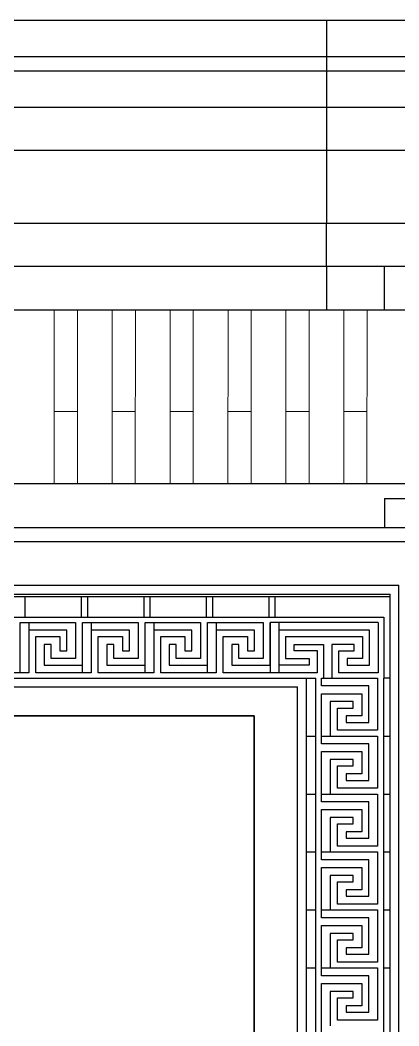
# Model space of a CAD drawing. Extents: x 1188826 to 1909461, y 608442 to 1651179.
# Drawn here: x 1669426 to 1670734, y 1032543 to 1036013 of the extents above; entities that cross this region are included whole.
import ezdxf

# ---------------------------------------------------------------- set-up
doc = ezdxf.new("R2010")
doc.units = 0
doc.header["$LTSCALE"] = 1000
doc.header["$MEASUREMENT"] = 0
doc.linetypes.add('ACAD_ISO10W100', pattern=[18.5, 12, -3, 0.5, -3])
doc.linetypes.add('DOTE', pattern=[2.42, 2, -0.2, 0.02, -0.2])
doc.layers.add('DOTE', color=19, linetype='DOTE', lineweight=9)
doc.layers.add('煤化工粉煤灰', color=7, linetype='Continuous', lineweight=0)
for name, color, linetype in [('分缝', 37, 'Continuous'), ('窗', 4, 'Continuous'), ('立面线', 40, 'Continuous')]:
    doc.layers.add(name, color=color, linetype=linetype)

# ---------------------------------------------------------------- blocks, each defined once
blk = doc.blocks.new('EHYTERHT5EHTER')
at = {"layer": '窗', "ltscale": 3}
blk.add_lwpolyline([(85555.3, -228180.6), (86749.2, -228180.6), (86749.2, -229980.6), (85555.3, -229980.6)], close=True, dxfattribs=at)

msp = doc.modelspace()

# ---------------------------------------------------------------- linework, layer by layer
at = {"layer": 'DOTE', "linetype": 'ACAD_ISO10W100', "ltscale": 100}
msp.add_line((1678232.8, 1034263.4), (1651532.8, 1034263.4), dxfattribs=at)
at = {"layer": '分缝'}
for p, q in [((1670484.8, 1035888.4), (1670484.8, 1036013.4)), ((1670484.7, 1035838.4), (1670484.7, 1035888.4)), ((1670484.7, 1035838.4), (1670484.8, 1035838.4)), ((1670484.8, 1035713.4), (1670484.8, 1035838.4)), ((1670484.7, 1035563.4), (1670484.7, 1035713.4)), ((1670484.4, 1035313.4), (1670484.7, 1035563.4)), ((1670484.4, 1035013.4), (1670484.3, 1035313.4))]:
    msp.add_line(p, q, dxfattribs=at)
at = {"layer": '煤化工粉煤灰', "color": 34}
for p, q in [((1669543.6, 1034413.4), (1669543.7, 1035013.4)), ((1669623.7, 1035013.4), (1669623.6, 1034413.4)), ((1669743.6, 1034413.4), (1669743.7, 1035013.4)), ((1669823.7, 1035013.4), (1669823.6, 1034413.4)), ((1669943.6, 1034413.4), (1669943.7, 1035013.4)), ((1670023.7, 1035013.4), (1670023.6, 1034413.4)), ((1670143.6, 1034413.4), (1670143.7, 1035013.4)), ((1670223.7, 1035013.4), (1670223.6, 1034413.4)), ((1670343.6, 1034413.4), (1670343.7, 1035013.4)), ((1670423.7, 1035013.4), (1670423.6, 1034413.4)), ((1670543.6, 1034413.4), (1670543.7, 1035013.4)), ((1670623.7, 1035013.4), (1670623.6, 1034413.4)), ((1669623.7, 1034663.4), (1669543.7, 1034663.4)), ((1669823.7, 1034663.4), (1669743.7, 1034663.4)), ((1670023.7, 1034663.4), (1669943.7, 1034663.4)), ((1670223.7, 1034663.4), (1670143.7, 1034663.4)), ((1670423.7, 1034663.4), (1670343.7, 1034663.4)), ((1670623.7, 1034663.4), (1670543.7, 1034663.4))]:
    msp.add_line(p, q, dxfattribs=at)
at = {"layer": '立面线'}
for p, q in [((1656480.4, 1036013.4), (1673284.8, 1036013.4)), ((1656480.4, 1035888.4), (1673284.8, 1035888.4)), ((1669084.8, 1035838.4), (1670484.7, 1035838.4)), ((1670484.8, 1035838.4), (1671884.7, 1035838.4)), ((1656480.4, 1035713.4), (1673284.8, 1035713.4)), ((1672884.7, 1035563.4), (1656880.5, 1035563.4)), ((1658084.3, 1035313.4), (1671884.4, 1035313.4)), ((1671884.4, 1035163.4), (1664884.4, 1035163.4)), ((1670684.4, 1035013.4), (1670684.4, 1035163.4)), ((1657984.4, 1035013.4), (1671884.4, 1035013.4)), ((1671834.4, 1034413.4), (1666483.7, 1034413.4)), ((1670684.1, 1034363.4), (1670684.1, 1034263.4)), ((1670684.1, 1034363.4), (1671884.4, 1034363.4)), ((1670684.4, 1034363.4), (1670684.4, 1034263.4)), ((1652331.5, 1034263.4), (1677432.8, 1034263.4)), ((1671834.4, 1034213.4), (1657933.5, 1034213.4)), ((1659033.7, 1034063.4), (1670733.7, 1034063.4)), ((1670733.7, 1029463.4), (1670733.7, 1034063.4)), ((1659063.7, 1034033.4), (1670703.7, 1034033.4)), ((1670703.6, 1034023.4), (1670703.7, 1034033.4)), ((1670703.7, 1029463.4), (1670703.6, 1034033.4)), ((1670703.7, 1034023.4), (1664888.6, 1034023.4)), ((1669443.2, 1033953.4), (1669443.2, 1034023.4)), ((1669637, 1034023.4), (1669637, 1033953.4)), ((1669659, 1033953.4), (1669659, 1034023.4)), ((1669852.9, 1034023.4), (1669852.9, 1033953.4)), ((1669874.9, 1033953.4), (1669874.9, 1034023.4)), ((1670068.7, 1034023.4), (1670068.7, 1033953.4)), ((1670090.7, 1033953.4), (1670090.7, 1034023.4)), ((1670285, 1034023.4), (1670285, 1033953.4)), ((1670306.5, 1033953.4), (1670306.5, 1034023.4)), ((1664888.6, 1033953.4), (1670681.6, 1033953.4)), ((1669425.6, 1033761.6), (1669425.6, 1033935.3)), ((1669425.6, 1033935.3), (1669617.2, 1033935.3)), ((1669455.3, 1033935.3), (1669455.3, 1033761.6)), ((1669617.2, 1033935.3), (1669617.2, 1033810.6)), ((1669641.5, 1033761.6), (1669641.5, 1033935.3)), ((1669641.5, 1033935.3), (1669833, 1033935.3)), ((1669671.1, 1033935.3), (1669671.1, 1033761.6)), ((1669833, 1033935.3), (1669833, 1033810.6)), ((1669857.3, 1033761.6), (1669857.3, 1033935.3)), ((1669857.3, 1033935.3), (1670048.9, 1033935.3)), ((1669887, 1033935.3), (1669887, 1033761.6)), ((1670048.9, 1033935.3), (1670048.9, 1033810.6)), ((1670073.1, 1033761.6), (1670073.1, 1033935.3)), ((1670073.1, 1033935.3), (1670264.7, 1033935.3)), ((1670102.8, 1033935.3), (1670102.8, 1033761.6)), ((1670264.7, 1033935.3), (1670264.7, 1033810.6)), ((1670289, 1033788.3), (1670289, 1033935.3)), ((1670662, 1033935.3), (1670289, 1033935.3)), ((1670289.3, 1033935.3), (1670289.3, 1033761.6)), ((1670318.7, 1033935.3), (1670318.7, 1033761.6)), ((1670662, 1033935.3), (1670662, 1033761.6)), ((1670681.6, 1033953.4), (1670681.6, 1033743.4)), ((1669587.5, 1033908.6), (1669455.3, 1033908.6)), ((1669587.5, 1033837.3), (1669587.5, 1033908.6)), ((1669803.3, 1033908.6), (1669671.1, 1033908.6)), ((1669803.3, 1033837.3), (1669803.3, 1033908.6)), ((1670019.2, 1033908.6), (1669887, 1033908.6)), ((1670019.2, 1033837.3), (1670019.2, 1033908.6)), ((1670235, 1033908.6), (1670102.8, 1033908.6)), ((1670235, 1033837.3), (1670235, 1033908.6)), ((1670632.7, 1033908.6), (1670318.7, 1033908.6)), ((1670632.7, 1033788.3), (1670632.7, 1033908.6)), ((1669479.6, 1033761.6), (1669479.6, 1033886.3)), ((1669479.6, 1033886.3), (1669563.2, 1033886.3)), ((1669533.5, 1033859.6), (1669509.3, 1033859.6)), ((1669509.3, 1033859.6), (1669509.3, 1033788.3)), ((1669533.5, 1033810.6), (1669533.5, 1033859.6)), ((1669563.2, 1033886.3), (1669563.2, 1033837.3)), ((1669695.4, 1033761.6), (1669695.4, 1033886.3)), ((1669695.4, 1033886.3), (1669779.1, 1033886.3)), ((1669749.4, 1033859.6), (1669725.1, 1033859.6)), ((1669725.1, 1033859.6), (1669725.1, 1033788.3)), ((1669749.4, 1033810.6), (1669749.4, 1033859.6)), ((1669779.1, 1033886.3), (1669779.1, 1033837.3)), ((1669911.3, 1033761.6), (1669911.3, 1033886.3)), ((1669911.3, 1033886.3), (1669994.9, 1033886.3)), ((1669965.2, 1033859.6), (1669940.9, 1033859.6)), ((1669940.9, 1033859.6), (1669940.9, 1033788.3)), ((1669965.2, 1033810.6), (1669965.2, 1033859.6)), ((1669994.9, 1033886.3), (1669994.9, 1033837.3)), ((1670127.1, 1033761.6), (1670127.1, 1033886.3)), ((1670127.1, 1033886.3), (1670210.7, 1033886.3)), ((1670181, 1033859.6), (1670156.8, 1033859.6)), ((1670156.8, 1033859.6), (1670156.8, 1033788.3)), ((1670181, 1033810.6), (1670181, 1033859.6)), ((1670210.7, 1033886.3), (1670210.7, 1033837.3)), ((1670342.6, 1033886.3), (1670342.6, 1033810.6)), ((1670342.6, 1033886.3), (1670608.7, 1033886.3)), ((1670371.9, 1033859.6), (1670472.9, 1033859.6)), ((1670371.9, 1033837.3), (1670371.9, 1033859.6)), ((1670472.9, 1033859.6), (1670472.9, 1033743.4)), ((1670502.2, 1033859.6), (1670502.2, 1033743.4)), ((1670579.4, 1033859.6), (1670502.2, 1033859.6)), ((1670579.4, 1033837.3), (1670579.4, 1033859.6)), ((1670608.7, 1033886.3), (1670608.7, 1033810.6)), ((1669563.2, 1033837.3), (1669587.5, 1033837.3)), ((1669779.1, 1033837.3), (1669803.3, 1033837.3)), ((1669994.9, 1033837.3), (1670019.2, 1033837.3)), ((1670210.7, 1033837.3), (1670235, 1033837.3)), ((1670453.3, 1033837.3), (1670371.9, 1033837.3)), ((1670453.3, 1033761.6), (1670453.3, 1033837.3)), ((1670526.1, 1033761.6), (1670526.1, 1033837.3)), ((1670526.1, 1033837.3), (1670579.4, 1033837.3)), ((1669509.3, 1033788.3), (1669641.5, 1033788.3)), ((1669617.2, 1033810.6), (1669533.5, 1033810.6)), ((1669725.1, 1033788.3), (1669857.3, 1033788.3)), ((1669833, 1033810.6), (1669749.4, 1033810.6)), ((1669940.9, 1033788.3), (1670073.1, 1033788.3)), ((1670048.9, 1033810.6), (1669965.2, 1033810.6)), ((1670156.8, 1033788.3), (1670289, 1033788.3)), ((1670264.7, 1033810.6), (1670181, 1033810.6)), ((1670424, 1033788.3), (1670318.7, 1033788.3)), ((1670342.6, 1033810.6), (1670424, 1033810.6)), ((1670424, 1033810.6), (1670424, 1033788.3)), ((1670608.7, 1033810.6), (1670555.5, 1033810.6)), ((1670555.5, 1033810.6), (1670555.5, 1033788.3)), ((1670555.5, 1033788.3), (1670632.7, 1033788.3)), ((1669455.3, 1033761.6), (1669263.7, 1033761.6)), ((1669671.1, 1033761.6), (1669479.6, 1033761.6)), ((1669887, 1033761.6), (1669695.4, 1033761.6)), ((1670102.8, 1033761.6), (1669911.3, 1033761.6)), ((1670453.3, 1033761.6), (1670127.1, 1033761.6)), ((1670662, 1033761.6), (1670526.1, 1033761.6)), ((1659320.3, 1033743.4), (1670447, 1033743.4)), ((1659383.7, 1033713.4), (1670383.7, 1033713.4)), ((1670383.7, 1028513.4), (1670383.7, 1033713.4)), ((1670413.7, 1033743.4), (1670413.7, 1028543.4)), ((1670447, 1028543.4), (1670447, 1033743.4)), ((1670467, 1033716.4), (1670467, 1033743.4)), ((1670467, 1033743.4), (1670660.3, 1033743.4)), ((1670630.3, 1033716.4), (1670467, 1033716.4)), ((1670630.3, 1033590.5), (1670630.3, 1033716.4)), ((1670660.3, 1033743.4), (1670660.3, 1033563.4)), ((1670703.7, 1033743.4), (1670680.3, 1033743.4)), ((1670680.3, 1033743.4), (1670680.3, 1028543.4)), ((1670467, 1033689.6), (1670605.8, 1033689.6)), ((1670467, 1033516.4), (1670467, 1033689.6)), ((1670605.8, 1033689.6), (1670605.8, 1033613)), ((1670575.9, 1033662.6), (1670497, 1033662.6)), ((1670497, 1033662.6), (1670497, 1033543.4)), ((1670575.9, 1033640.1), (1670575.9, 1033662.6)), ((1670233.7, 1033613.4), (1659533.6, 1033613.4)), ((1670233.7, 1028413.4), (1670233.7, 1033613.4)), ((1670521.4, 1033563.4), (1670521.4, 1033640.1)), ((1670521.4, 1033640.1), (1670575.9, 1033640.1)), ((1670605.8, 1033613), (1670551.4, 1033613)), ((1670551.4, 1033613), (1670551.4, 1033590.5)), ((1670551.4, 1033590.5), (1670630.3, 1033590.5)), ((1670413.7, 1033543.4), (1670447, 1033543.4)), ((1670467, 1033543.4), (1670660.3, 1033543.4)), ((1670660.3, 1033563.4), (1670521.4, 1033563.4)), ((1670660.3, 1033543.4), (1670660.3, 1033363.4)), ((1670680.3, 1033543.4), (1670703.6, 1033543.4)), ((1670630.3, 1033516.4), (1670467, 1033516.4)), ((1670630.3, 1033390.5), (1670630.3, 1033516.4)), ((1670467, 1033489.6), (1670605.8, 1033489.6)), ((1670467, 1033316.4), (1670467, 1033489.6)), ((1670605.8, 1033489.6), (1670605.8, 1033413)), ((1670575.9, 1033462.6), (1670497, 1033462.6)), ((1670497, 1033462.6), (1670497, 1033343.4)), ((1670521.4, 1033363.4), (1670521.4, 1033440.1)), ((1670521.4, 1033440.1), (1670575.9, 1033440.1)), ((1670575.9, 1033440.1), (1670575.9, 1033462.6)), ((1670605.8, 1033413), (1670551.4, 1033413)), ((1670551.4, 1033413), (1670551.4, 1033390.5)), ((1670551.4, 1033390.5), (1670630.3, 1033390.5)), ((1670413.7, 1033343.4), (1670447, 1033343.4)), ((1670467, 1033343.4), (1670660.3, 1033343.4)), ((1670660.3, 1033363.4), (1670521.4, 1033363.4)), ((1670660.3, 1033343.4), (1670660.3, 1033163.4)), ((1670680.3, 1033343.4), (1670703.6, 1033343.4)), ((1670630.3, 1033316.4), (1670467, 1033316.4)), ((1670630.3, 1033190.5), (1670630.3, 1033316.4)), ((1670467, 1033289.6), (1670605.8, 1033289.6)), ((1670467, 1033116.4), (1670467, 1033289.6)), ((1670575.9, 1033262.6), (1670497, 1033262.6)), ((1670497, 1033262.6), (1670497, 1033143.4)), ((1670575.9, 1033240.1), (1670575.9, 1033262.6)), ((1670605.8, 1033289.6), (1670605.8, 1033213)), ((1670521.4, 1033163.4), (1670521.4, 1033240.1)), ((1670521.4, 1033240.1), (1670575.9, 1033240.1)), ((1670605.8, 1033213), (1670551.4, 1033213)), ((1670551.4, 1033213), (1670551.4, 1033190.5)), ((1670660.3, 1033163.4), (1670521.4, 1033163.4)), ((1670551.4, 1033190.5), (1670630.3, 1033190.5)), ((1670413.7, 1033143.4), (1670447, 1033143.4)), ((1670467, 1033143.4), (1670660.3, 1033143.4)), ((1670660.3, 1033143.4), (1670660.3, 1032963.4)), ((1670680.3, 1033143.4), (1670703.6, 1033143.4)), ((1670630.3, 1033116.4), (1670467, 1033116.4)), ((1670467, 1033089.6), (1670605.8, 1033089.6)), ((1670467, 1032916.4), (1670467, 1033089.6)), ((1670605.8, 1033089.6), (1670605.8, 1033013)), ((1670630.3, 1032990.5), (1670630.3, 1033116.4)), ((1670575.9, 1033062.6), (1670497, 1033062.6)), ((1670497, 1033062.6), (1670497, 1032943.4)), ((1670575.9, 1033040.1), (1670575.9, 1033062.6)), ((1670521.4, 1032963.4), (1670521.4, 1033040.1)), ((1670521.4, 1033040.1), (1670575.9, 1033040.1)), ((1670605.8, 1033013), (1670551.4, 1033013)), ((1670551.4, 1033013), (1670551.4, 1032990.5)), ((1670551.4, 1032990.5), (1670630.3, 1032990.5)), ((1670660.3, 1032963.4), (1670521.4, 1032963.4)), ((1670413.7, 1032943.4), (1670447, 1032943.4)), ((1670467, 1032943.4), (1670660.3, 1032943.4)), ((1670630.3, 1032916.4), (1670467, 1032916.4)), ((1670630.3, 1032790.5), (1670630.3, 1032916.4)), ((1670660.3, 1032943.4), (1670660.3, 1032763.4)), ((1670680.3, 1032943.4), (1670703.6, 1032943.4)), ((1670467, 1032889.6), (1670605.8, 1032889.6)), ((1670467, 1032716.4), (1670467, 1032889.6)), ((1670605.8, 1032889.6), (1670605.8, 1032813)), ((1670575.9, 1032862.6), (1670497, 1032862.6)), ((1670497, 1032862.6), (1670497, 1032743.4)), ((1670575.9, 1032840.1), (1670575.9, 1032862.6)), ((1670521.4, 1032763.4), (1670521.4, 1032840.1)), ((1670521.4, 1032840.1), (1670575.9, 1032840.1)), ((1670605.8, 1032813), (1670551.4, 1032813)), ((1670551.4, 1032813), (1670551.4, 1032790.5)), ((1670551.4, 1032790.5), (1670630.3, 1032790.5)), ((1670413.7, 1032743.4), (1670447, 1032743.4)), ((1670467, 1032743.4), (1670660.3, 1032743.4)), ((1670660.3, 1032763.4), (1670521.4, 1032763.4)), ((1670660.3, 1032743.4), (1670660.3, 1032563.4)), ((1670680.3, 1032743.4), (1670703.6, 1032743.4)), ((1670630.3, 1032716.4), (1670467, 1032716.4)), ((1670630.3, 1032590.5), (1670630.3, 1032716.4)), ((1670467, 1032689.6), (1670605.8, 1032689.6)), ((1670467, 1032516.4), (1670467, 1032689.6)), ((1670605.8, 1032689.6), (1670605.8, 1032613)), ((1670575.9, 1032662.6), (1670497, 1032662.6)), ((1670497, 1032662.6), (1670497, 1032543.4)), ((1670521.4, 1032563.4), (1670521.4, 1032640.1)), ((1670521.4, 1032640.1), (1670575.9, 1032640.1)), ((1670575.9, 1032640.1), (1670575.9, 1032662.6)), ((1670605.8, 1032613), (1670551.4, 1032613)), ((1670551.4, 1032613), (1670551.4, 1032590.5)), ((1670551.4, 1032590.5), (1670630.3, 1032590.5)), ((1670660.3, 1032563.4), (1670521.4, 1032563.4))]:
    msp.add_line(p, q, dxfattribs=at)

# ---------------------------------------------------------------- block references
at = {"layer": '窗'}
msp.add_blockref('EHYTERHT5EHTER', (1583484.5, 1261794), dxfattribs=at)

doc.saveas('drawing.dxf')
